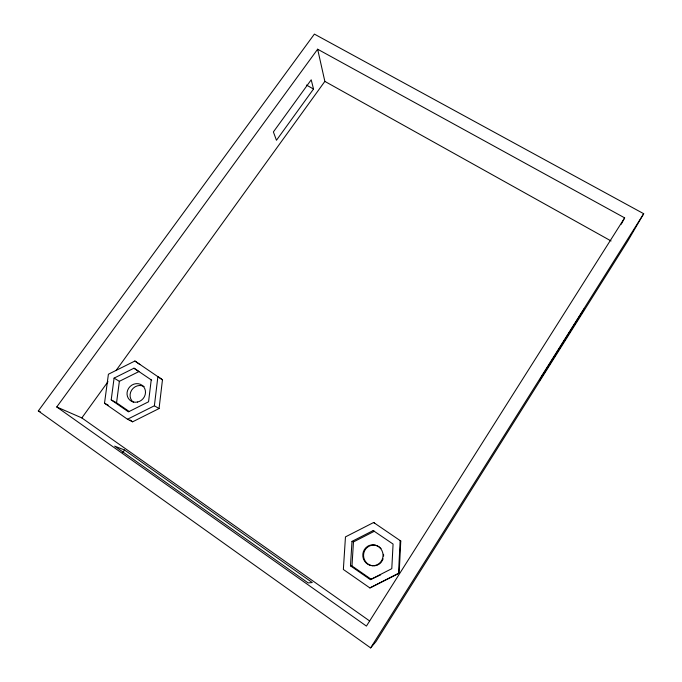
<?xml version="1.0" encoding="UTF-8"?>
<svg xmlns="http://www.w3.org/2000/svg" width="682" height="682" viewBox="0 0 682 682"><rect width="100%" height="100%" fill="white"/><g stroke="black" fill="none" stroke-linecap="round" stroke-linejoin="round"><path stroke-width="1.02" d="M369.9 587.944L399.166 573.255L400.769 541.005L400.155 540.442L398.518 573.281L369.9 587.944L343.361 569.479L345.467 536.879L373.642 522.506L400.769 541.005M380.675 574.824L370.377 579.64L350.471 565.838L352.006 541.372L373.182 530.562L374.273 531.295L353.472 541.917L352.006 541.372M371.528 579.504L351.972 565.949L353.472 541.917M127.5 419.242L154.379 405.781L157.892 376.566L162.469 379.797L159.051 408.552L132.623 421.8L127.5 419.242L104.516 403.25L108.404 374.239L134.9 361.017L162.469 379.797M151.225 379.9L148.557 401.783L128.438 411.86L111.2 399.908L114.082 378.126L133.987 368.195L138.94 371.554L119.367 381.323L116.562 402.764L129.299 411.587M621.242 224.225L624.644 217.865L317.642 49.215L56.751 406.966L366.422 626.093L624.644 217.865M643.689 213.705L627.824 240.925L375.953 641.626L370.641 647.9L38.311 410.939L314.393 34.1L643.689 213.705L370.641 647.9M122.769 452.558L124.567 450.026L312.262 582.556L308.119 582.914L114.661 446.13L124.567 450.026M313.524 89.035L276.457 140.27L273.388 131.924L311.205 79.811L313.524 89.035L306.448 85.062M56.751 406.966L81.831 417.913L108.003 381.673M116.102 370.454L324.854 81.388L317.642 49.215M370.377 579.64L391.792 568.669L393.071 544.066L373.182 530.562M398.518 573.281L399.166 573.255M350.471 565.838L351.972 565.949M38.311 410.939L40.247 411.723M104.516 403.25L108.165 405.117M111.2 399.908L116.562 402.764M324.854 81.388L611.063 240.968M154.379 405.781L159.051 408.552M114.082 378.126L119.367 381.323M133.987 368.195L151.677 380.198M130.015 419.976L132.623 421.8M134.9 361.017L139.827 364.486M81.831 417.913L369.635 620.961M373.642 522.506L374.725 523.384M133.672 402.457A9.539 8.823 -48.2 0 1 131.703 390.053A9.539 8.823 -48.2 0 1 144.09 386.541M372.977 565.779A10.349 10.025 84.3 0 1 364.546 550.886A10.349 10.025 84.3 0 1 381.042 548.601M383.531 554.287A10.349 10.025 84.3 0 1 383.582 556.094M383.096 558.754A10.349 10.025 84.3 0 1 381.954 561.184M381.443 561.917A10.349 10.025 84.3 0 1 378.834 564.295M378.075 564.73A10.349 10.025 84.3 0 1 373.847 565.804M542.122 375.867L539.854 380.027L584.269 308.844L542.122 375.867M137.534 402.039A9.633 8.909 -48 0 0 143.552 386.66A9.633 8.909 -48 0 0 127.705 390.113A9.633 8.909 -48 0 0 137.534 402.039M364.461 549.462A10.46 10.128 84.4 0 0 372.312 565.71A10.46 10.128 84.4 0 0 381.98 550.655A10.46 10.128 84.4 0 0 364.461 549.462"/></g></svg>
